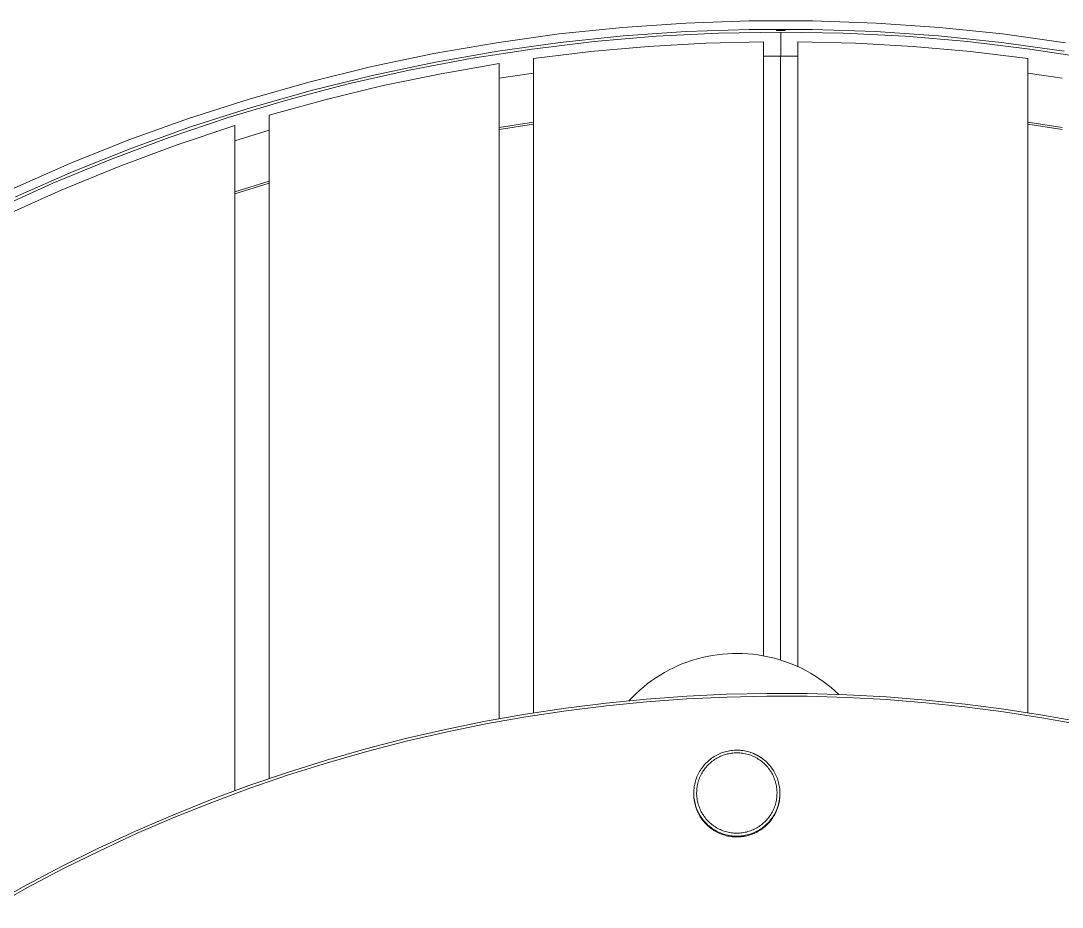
# Model space of a CAD drawing. Header units: inches. Extents: x 214 to 477, y -11 to 187.
# Drawn here: x 375.26 to 389.53, y 34.6 to 46.75 of the extents above; entities that cross this region are included whole.
import ezdxf

# ---------------------------------------------------------------- set-up
doc = ezdxf.new("R2010")
doc.units = ezdxf.units.IN
doc.layers.add('ZANO_R', color=7, linetype='Continuous', lineweight=0)

msp = doc.modelspace()

# ---------------------------------------------------------------- linework, layer by layer
at = {"layer": 'ZANO_R'}
for p, q in [((383.50495, 46.6622), (384.37271, 46.72221)), ((384.37271, 46.72221), (385.24203, 46.75223)), ((385.24203, 46.75223), (386.11186, 46.75223)), ((386.11186, 46.75223), (386.98118, 46.72221)), ((386.98118, 46.72221), (387.84894, 46.6622)), ((381.77823, 46.45253), (382.63978, 46.57227)), ((382.63978, 46.57227), (383.50495, 46.6622)), ((382.65402, 46.45502), (383.51514, 46.54453)), ((383.96819, 46.54013), (383.1163, 46.46723)), ((383.51514, 46.54453), (384.37883, 46.60425)), ((384.82207, 46.58391), (383.96819, 46.54013)), ((384.37883, 46.60425), (385.24407, 46.63414)), ((385.67695, 46.5985), (384.82207, 46.58391)), ((385.24407, 46.63414), (386.10982, 46.63414)), ((385.61789, 46.61937), (385.61789, 46.6378)), ((385.736, 46.61937), (385.61789, 46.61937)), ((385.67695, 46.5985), (386.53182, 46.58391)), ((385.67695, 46.26967), (385.67695, 46.5985)), ((385.736, 46.61937), (385.736, 46.6378)), ((386.10982, 46.63414), (386.97506, 46.60425)), ((386.53182, 46.58391), (387.3857, 46.54013)), ((386.97506, 46.60425), (387.83876, 46.54453)), ((387.3857, 46.54013), (388.23759, 46.46723)), ((387.83876, 46.54453), (388.69987, 46.45502)), ((387.84894, 46.6622), (388.71411, 46.57227)), ((388.71411, 46.57227), (389.57566, 46.45253)), ((380.92132, 46.30313), (381.77823, 46.45253)), ((381.79651, 46.33585), (382.65402, 46.45502)), ((383.1163, 46.46723), (382.2674, 46.36528)), ((383.85833, 46.40026), (383.07144, 46.33014)), ((384.64705, 46.44536), (383.85833, 46.40026)), ((385.4368, 46.4654), (384.64705, 46.44536)), ((385.4368, 38.04616), (385.4368, 46.4654)), ((386.699, 46.44536), (385.90925, 46.4654)), ((385.90925, 46.4654), (385.90925, 37.89747)), ((387.48772, 46.40026), (386.699, 46.44536)), ((388.27461, 46.33014), (387.48772, 46.40026)), ((388.23759, 46.46723), (389.08649, 46.36528)), ((388.69987, 46.45502), (389.55739, 46.33585)), ((380.07008, 46.12424), (380.92132, 46.30313)), ((380.94362, 46.18714), (381.79651, 46.33585)), ((382.2674, 46.36528), (381.42247, 46.23442)), ((383.07144, 46.33014), (382.28718, 46.23508)), ((382.43725, 46.25522), (382.45456, 46.25749)), ((385.67302, 46.26967), (385.4368, 46.26854)), ((385.67302, 46.26967), (385.90925, 46.26854)), ((385.67302, 37.98786), (385.67302, 46.26967)), ((389.05887, 46.23508), (388.27461, 46.33014)), ((388.89149, 46.25749), (388.9088, 46.25522)), ((389.08649, 46.36528), (389.93142, 46.23442)), ((379.22553, 45.91608), (380.07008, 46.12424)), ((380.09637, 46.00909), (380.94362, 46.18714)), ((381.42247, 46.23442), (380.5825, 46.07478)), ((381.81473, 46.16556), (381.01914, 46.02742)), ((381.81473, 37.18308), (381.81473, 46.16556)), ((382.28718, 46.23508), (382.28718, 37.26334)), ((389.05887, 37.26616), (389.05887, 46.23508)), ((379.25577, 45.8019), (380.09637, 46.00909)), ((380.5825, 46.07478), (379.74848, 45.88656)), ((381.01914, 46.02742), (380.22845, 45.86354)), ((382.28718, 46.03636), (381.81473, 45.96628)), ((389.05887, 46.03636), (389.53132, 45.96628)), ((378.38866, 45.67889), (379.22553, 45.91608)), ((379.74848, 45.88656), (378.92136, 45.66997)), ((380.22845, 45.86354), (379.4435, 45.67408)), ((377.56048, 45.41295), (378.38866, 45.67889)), ((378.92136, 45.66997), (378.10213, 45.42527)), ((378.42282, 45.56582), (379.25577, 45.8019)), ((379.4435, 45.67408), (378.66511, 45.45926)), ((377.59852, 45.30114), (378.42282, 45.56582)), ((376.74196, 45.11859), (377.56048, 45.41295)), ((378.10213, 45.42527), (377.29172, 45.15274)), ((378.66511, 45.45926), (378.66511, 36.36391)), ((376.78385, 45.00815), (377.59852, 45.30114)), ((378.19266, 45.31547), (377.38997, 45.04736)), ((378.19266, 36.19618), (378.19266, 45.31547)), ((378.66511, 45.25403), (378.19266, 45.10899)), ((381.81473, 45.28842), (382.28718, 45.3605)), ((381.81473, 45.26228), (382.28718, 45.33444)), ((389.53132, 45.28842), (389.05887, 45.3605)), ((389.05887, 45.33556), (389.53132, 45.26356)), ((375.9341, 44.79615), (376.74196, 45.11859)), ((377.29172, 45.15274), (376.49109, 44.85271)), ((377.93459, 45.23258), (377.941, 45.23467)), ((378.19266, 45.04549), (378.19266, 45.10891)), ((375.97977, 44.68722), (376.78385, 45.00815)), ((377.38997, 45.04736), (376.59686, 44.75211)), ((376.49109, 44.85271), (375.70117, 44.52551)), ((375.13785, 44.44602), (375.9341, 44.79615)), ((375.18725, 44.33873), (375.97977, 44.68722)), ((376.59686, 44.75211), (375.81425, 44.43006)), ((375.70117, 44.52551), (374.92289, 44.17154)), ((378.19266, 44.40568), (378.66511, 44.55516)), ((378.19266, 44.3789), (378.66511, 44.52847)), ((375.81425, 44.43006), (375.04304, 44.08157)), ((384.33443, 37.9384), (384.39965, 37.96288)), ((384.39965, 37.96288), (384.46569, 37.98509)), ((384.46569, 37.98509), (384.53245, 38.005)), ((384.53245, 38.005), (384.59987, 38.02259)), ((384.59987, 38.02259), (384.66785, 38.03783)), ((384.66785, 38.03783), (384.73632, 38.0507)), ((384.73632, 38.0507), (384.8052, 38.06119)), ((384.8052, 38.06119), (384.8744, 38.06929)), ((384.8744, 38.06929), (384.94383, 38.07499)), ((384.94383, 38.07499), (385.01343, 38.07828)), ((385.01343, 38.07828), (385.08308, 38.07917)), ((385.08308, 38.07917), (385.15273, 38.07764)), ((385.15273, 38.07764), (385.22228, 38.07371)), ((385.22228, 38.07371), (385.29166, 38.06737)), ((385.29166, 38.06737), (385.36077, 38.05863)), ((385.36077, 38.05863), (385.42954, 38.04749)), ((385.42954, 38.04749), (385.49788, 38.03399)), ((385.49788, 38.03399), (385.56571, 38.01812)), ((385.56571, 38.01812), (385.63295, 37.99992)), ((385.63295, 37.99992), (385.69952, 37.97939)), ((385.69952, 37.97939), (385.76534, 37.95657)), ((384.02314, 37.78296), (384.08317, 37.81833)), ((384.08317, 37.81833), (384.14438, 37.85159)), ((384.14438, 37.85159), (384.20671, 37.88272)), ((384.20671, 37.88272), (384.27009, 37.91166)), ((384.27009, 37.91166), (384.33443, 37.9384)), ((385.76534, 37.95657), (385.83033, 37.93149)), ((385.83033, 37.93149), (385.89441, 37.90417)), ((385.89441, 37.90417), (385.95751, 37.87464)), ((385.95751, 37.87464), (386.01954, 37.84295)), ((386.01954, 37.84295), (386.08044, 37.80913)), ((383.85091, 37.66469), (383.90694, 37.70609)), ((383.90694, 37.70609), (383.96437, 37.74553)), ((383.96437, 37.74553), (384.02314, 37.78296)), ((386.08044, 37.80913), (386.14014, 37.77321)), ((386.14014, 37.77321), (386.19855, 37.73526)), ((386.19855, 37.73526), (386.25561, 37.6953)), ((386.25561, 37.6953), (386.31126, 37.65338)), ((383.69189, 37.52918), (383.74332, 37.57618)), ((383.74332, 37.57618), (383.79635, 37.62136)), ((383.79635, 37.62136), (383.85091, 37.66469)), ((386.31126, 37.65338), (386.36541, 37.60957)), ((386.36541, 37.60957), (386.41802, 37.5639)), ((386.41802, 37.5639), (386.46902, 37.51644)), ((383.28085, 37.39738), (382.72851, 37.32865)), ((383.8335, 37.4518), (383.28085, 37.39738)), ((383.28522, 37.36037), (383.83686, 37.41469)), ((383.59406, 37.42998), (383.64211, 37.48043)), ((383.64211, 37.48043), (383.69189, 37.52918)), ((384.38588, 37.49197), (383.8335, 37.4518)), ((383.83686, 37.41469), (384.38824, 37.45478)), ((384.93748, 37.51795), (384.38588, 37.49197)), ((384.38824, 37.45478), (384.93883, 37.48072)), ((385.48773, 37.52986), (384.93748, 37.51795)), ((384.93883, 37.48072), (385.48809, 37.49261)), ((386.03613, 37.52784), (385.48773, 37.52986)), ((385.48809, 37.49261), (386.03549, 37.49059)), ((386.03549, 37.49059), (386.58052, 37.47482)), ((386.58216, 37.51204), (386.03613, 37.52784)), ((386.58052, 37.47482), (387.12269, 37.44547)), ((387.12531, 37.48264), (386.58216, 37.51204)), ((387.12269, 37.44547), (387.66149, 37.40276)), ((387.66509, 37.43985), (387.12531, 37.48264)), ((387.66149, 37.40276), (388.19646, 37.34692)), ((388.20104, 37.38391), (387.66509, 37.43985)), ((382.72851, 37.32865), (382.17702, 37.24558)), ((382.18339, 37.20885), (382.73388, 37.29176)), ((382.73388, 37.29176), (383.28522, 37.36037)), ((388.19646, 37.34692), (388.72714, 37.27818)), ((388.73269, 37.31505), (388.20104, 37.38391)), ((388.72714, 37.27818), (389.2531, 37.19683)), ((389.2596, 37.23354), (388.73269, 37.31505)), ((381.62694, 37.14819), (381.07883, 37.03649)), ((381.0872, 37.00014), (381.63431, 37.11163)), ((382.17702, 37.24558), (381.62694, 37.14819)), ((381.63431, 37.11163), (382.18339, 37.20885)), ((389.2531, 37.19683), (389.77391, 37.10314)), ((389.78136, 37.13969), (389.2596, 37.23354)), ((381.07883, 37.03649), (380.53325, 36.91056)), ((380.54261, 36.87444), (381.0872, 37.00014)), ((380.53325, 36.91056), (379.99074, 36.77049)), ((380.00109, 36.73462), (380.54261, 36.87444)), ((379.99074, 36.77049), (379.45187, 36.61639)), ((379.4632, 36.5808), (380.00109, 36.73462)), ((384.78, 36.67533), (384.7623, 36.66481)), ((384.79806, 36.68523), (384.78, 36.67533)), ((384.81646, 36.69449), (384.79806, 36.68523)), ((384.83517, 36.70311), (384.81646, 36.69449)), ((384.85417, 36.71107), (384.83517, 36.70311)), ((384.85102, 36.66917), (384.86875, 36.67659)), ((384.87343, 36.71836), (384.85417, 36.71107)), ((384.86875, 36.67659), (384.88673, 36.6834)), ((384.89294, 36.72497), (384.87343, 36.71836)), ((384.88673, 36.6834), (384.90494, 36.68957)), ((384.91266, 36.7309), (384.89294, 36.72497)), ((384.90494, 36.68957), (384.92335, 36.69511)), ((384.93258, 36.73614), (384.91266, 36.7309)), ((384.92335, 36.69511), (384.94194, 36.7)), ((384.95267, 36.74068), (384.93258, 36.73614)), ((384.94194, 36.7), (384.96069, 36.70423)), ((384.97291, 36.74452), (384.95267, 36.74068)), ((384.96069, 36.70423), (384.97958, 36.70781)), ((384.99327, 36.74765), (384.97291, 36.74452)), ((384.97958, 36.70781), (384.99858, 36.71073)), ((385.01372, 36.75006), (384.99327, 36.74765)), ((384.99858, 36.71073), (385.01767, 36.71299)), ((385.03425, 36.75176), (385.01372, 36.75006)), ((385.01767, 36.71299), (385.03683, 36.71458)), ((385.05482, 36.75275), (385.03425, 36.75176)), ((385.03683, 36.71458), (385.05603, 36.71549)), ((385.07542, 36.75301), (385.05482, 36.75275)), ((385.05603, 36.71549), (385.07525, 36.71574)), ((385.07525, 36.71574), (385.09447, 36.71532)), ((385.09601, 36.75256), (385.07542, 36.75301)), ((385.09447, 36.71532), (385.11366, 36.71423)), ((385.11657, 36.75139), (385.09601, 36.75256)), ((385.11366, 36.71423), (385.13281, 36.71247)), ((385.13708, 36.7495), (385.11657, 36.75139)), ((385.13281, 36.71247), (385.15188, 36.71004)), ((385.15751, 36.7469), (385.13708, 36.7495)), ((385.15188, 36.71004), (385.17085, 36.70695)), ((385.17784, 36.74359), (385.15751, 36.7469)), ((385.17085, 36.70695), (385.1897, 36.7032)), ((385.19804, 36.73957), (385.17784, 36.74359)), ((385.1897, 36.7032), (385.20842, 36.69879)), ((385.21809, 36.73485), (385.19804, 36.73957)), ((385.20842, 36.69879), (385.22696, 36.69373)), ((385.23796, 36.72943), (385.21809, 36.73485)), ((385.22696, 36.69373), (385.24532, 36.68803)), ((385.25763, 36.72332), (385.23796, 36.72943)), ((385.24532, 36.68803), (385.26347, 36.68169)), ((385.27708, 36.71653), (385.25763, 36.72332)), ((385.28077, 36.71404), (385.26214, 36.72067)), ((385.26347, 36.68169), (385.28139, 36.67472)), ((385.29627, 36.70907), (385.27708, 36.71653)), ((385.29916, 36.70678), (385.28077, 36.71404)), ((385.3152, 36.70094), (385.29627, 36.70907)), ((385.31729, 36.69891), (385.29916, 36.70678)), ((385.33383, 36.69215), (385.3152, 36.70094)), ((385.33516, 36.69044), (385.31729, 36.69891)), ((385.35214, 36.68272), (385.33383, 36.69215)), ((385.35273, 36.68138), (385.33516, 36.69044)), ((385.37011, 36.67266), (385.35214, 36.68272)), ((385.36998, 36.67173), (385.35273, 36.68138)), ((379.45187, 36.61639), (378.91717, 36.44841)), ((378.92947, 36.41312), (379.4632, 36.5808)), ((384.62237, 36.54437), (384.60933, 36.52842)), ((384.63596, 36.55984), (384.62237, 36.54437)), ((384.65008, 36.57484), (384.63596, 36.55984)), ((384.66472, 36.58933), (384.65008, 36.57484)), ((384.65241, 36.521), (384.66509, 36.53545)), ((384.67985, 36.6033), (384.66472, 36.58933)), ((384.66509, 36.53545), (384.67827, 36.54944)), ((384.67827, 36.54944), (384.69193, 36.56297)), ((384.69546, 36.61674), (384.67985, 36.6033)), ((384.69193, 36.56297), (384.70606, 36.57601)), ((384.71153, 36.62962), (384.69546, 36.61674)), ((384.70606, 36.57601), (384.72063, 36.58855)), ((384.72804, 36.64194), (384.71153, 36.62962)), ((384.72063, 36.58855), (384.73563, 36.60058)), ((384.74497, 36.65367), (384.72804, 36.64194)), ((384.73563, 36.60058), (384.75103, 36.61207)), ((384.7623, 36.66481), (384.74497, 36.65367)), ((384.75103, 36.61207), (384.76683, 36.62302)), ((384.76683, 36.62302), (384.78301, 36.63342)), ((384.78301, 36.63342), (384.79953, 36.64324)), ((384.79953, 36.64324), (384.81639, 36.65248)), ((384.81639, 36.65248), (384.83356, 36.66112)), ((384.83356, 36.66112), (384.85102, 36.66917)), ((385.28139, 36.67472), (385.29905, 36.66714)), ((385.29905, 36.66714), (385.31644, 36.65894)), ((385.31644, 36.65894), (385.33353, 36.65014)), ((385.33353, 36.65014), (385.3503, 36.64074)), ((385.3503, 36.64074), (385.36674, 36.63077)), ((385.36674, 36.63077), (385.38281, 36.62023)), ((385.38691, 36.66151), (385.36998, 36.67173)), ((385.38772, 36.66197), (385.37011, 36.67266)), ((385.38281, 36.62023), (385.39852, 36.60914)), ((385.40348, 36.65073), (385.38691, 36.66151)), ((385.40495, 36.65068), (385.38772, 36.66197)), ((385.39852, 36.60914), (385.41382, 36.59751)), ((385.41969, 36.6394), (385.40348, 36.65073)), ((385.42177, 36.6388), (385.40495, 36.65068)), ((385.41382, 36.59751), (385.42871, 36.58535)), ((385.4355, 36.62754), (385.41969, 36.6394)), ((385.43817, 36.62633), (385.42177, 36.6388)), ((385.42871, 36.58535), (385.44316, 36.57267)), ((385.45412, 36.6133), (385.43817, 36.62633)), ((385.44316, 36.57267), (385.45717, 36.55951)), ((385.46961, 36.59973), (385.45412, 36.6133)), ((385.45717, 36.55951), (385.4707, 36.54586)), ((385.48461, 36.58562), (385.46961, 36.59973)), ((385.4707, 36.54586), (385.48376, 36.53174)), ((385.49912, 36.57099), (385.48461, 36.58562)), ((385.5131, 36.55587), (385.49912, 36.57099)), ((385.52655, 36.54027), (385.5131, 36.55587)), ((385.53945, 36.52421), (385.52655, 36.54027)), ((378.91717, 36.44841), (378.38719, 36.26673)), ((378.40045, 36.23178), (378.92947, 36.41312)), ((384.53469, 36.40548), (384.52658, 36.38655)), ((384.54346, 36.42412), (384.53469, 36.40548)), ((384.55288, 36.44244), (384.54346, 36.42412)), ((384.56295, 36.4604), (384.55288, 36.44244)), ((384.57365, 36.478), (384.56295, 36.4604)), ((384.563, 36.37371), (384.57058, 36.39138)), ((384.57058, 36.39138), (384.57876, 36.40878)), ((384.58496, 36.49522), (384.57365, 36.478)), ((384.57876, 36.40878), (384.58755, 36.42587)), ((384.59685, 36.51204), (384.58496, 36.49522)), ((384.58755, 36.42587), (384.59695, 36.44264)), ((384.60933, 36.52842), (384.59685, 36.51204)), ((384.59695, 36.44264), (384.60694, 36.45907)), ((384.60694, 36.45907), (384.61749, 36.47514)), ((384.61749, 36.47514), (384.62859, 36.49083)), ((384.62859, 36.49083), (384.64024, 36.50612)), ((384.64024, 36.50612), (384.65241, 36.521)), ((385.48376, 36.53174), (385.49631, 36.51718)), ((385.49631, 36.51718), (385.50835, 36.50219)), ((385.50835, 36.50219), (385.51985, 36.48679)), ((385.51985, 36.48679), (385.53081, 36.471)), ((385.53081, 36.471), (385.54122, 36.45484)), ((385.55177, 36.50771), (385.53945, 36.52421)), ((385.54122, 36.45484), (385.55105, 36.43832)), ((385.55105, 36.43832), (385.56031, 36.42147)), ((385.56352, 36.49079), (385.55177, 36.50771)), ((385.56031, 36.42147), (385.56896, 36.4043)), ((385.57467, 36.47347), (385.56352, 36.49079)), ((385.56896, 36.4043), (385.57702, 36.38685)), ((385.5852, 36.45577), (385.57467, 36.47347)), ((385.59512, 36.43772), (385.5852, 36.45577)), ((385.60439, 36.41933), (385.59512, 36.43772)), ((385.61302, 36.40063), (385.60439, 36.41933)), ((385.621, 36.38164), (385.61302, 36.40063)), ((378.38719, 36.26673), (377.86243, 36.07156)), ((384.48884, 36.24776), (384.48626, 36.22733)), ((384.49214, 36.26809), (384.48884, 36.24776)), ((384.49615, 36.2883), (384.49214, 36.26809)), ((384.50085, 36.30835), (384.49615, 36.2883)), ((384.50626, 36.32823), (384.50085, 36.30835)), ((384.51235, 36.3479), (384.50626, 36.32823)), ((384.51913, 36.36735), (384.51235, 36.3479)), ((384.52658, 36.38655), (384.51913, 36.36735)), ((384.52778, 36.24418), (384.53086, 36.26315)), ((384.53086, 36.26315), (384.5346, 36.28201)), ((384.5346, 36.28201), (384.53899, 36.30072)), ((384.53899, 36.30072), (384.54404, 36.31927)), ((384.54404, 36.31927), (384.54972, 36.33764)), ((384.54972, 36.33764), (384.55605, 36.35579)), ((384.55605, 36.35579), (384.563, 36.37371)), ((385.57702, 36.38685), (385.58446, 36.36912)), ((385.58446, 36.36912), (385.59128, 36.35115)), ((385.59128, 36.35115), (385.59747, 36.33295)), ((385.59747, 36.33295), (385.60301, 36.31454)), ((385.60301, 36.31454), (385.60792, 36.29595)), ((385.60792, 36.29595), (385.61217, 36.27721)), ((385.61217, 36.27721), (385.61576, 36.25832)), ((385.61576, 36.25832), (385.6187, 36.23932)), ((385.6283, 36.36238), (385.621, 36.38164)), ((385.63493, 36.34288), (385.6283, 36.36238)), ((385.64088, 36.32316), (385.63493, 36.34288)), ((385.64613, 36.30324), (385.64088, 36.32316)), ((385.65068, 36.28315), (385.64613, 36.30324)), ((385.65454, 36.26292), (385.65068, 36.28315)), ((385.65768, 36.24256), (385.65454, 36.26292)), ((377.87665, 36.03695), (378.40045, 36.23178)), ((384.4824, 36.15171), (384.4824, 36.15775)), ((384.4824, 36.15171), (384.48279, 36.13115)), ((384.48323, 36.18625), (384.48279, 36.16566)), ((384.48279, 36.16566), (384.48308, 36.14507)), ((384.48279, 36.13115), (384.48389, 36.11062)), ((384.48308, 36.14507), (384.48408, 36.12449)), ((384.48439, 36.20682), (384.48323, 36.18625)), ((384.48389, 36.11062), (384.48571, 36.09014)), ((384.48408, 36.12449), (384.48579, 36.10397)), ((384.48626, 36.22733), (384.48439, 36.20682)), ((384.52214, 36.16755), (384.52255, 36.18677)), ((384.5224, 36.14832), (384.52214, 36.16755)), ((384.52333, 36.12912), (384.5224, 36.14832)), ((384.52255, 36.18677), (384.52362, 36.20596)), ((384.52494, 36.10997), (384.52333, 36.12912)), ((384.52362, 36.20596), (384.52537, 36.2251)), ((384.52721, 36.09088), (384.52494, 36.10997)), ((384.52537, 36.2251), (384.52778, 36.24418)), ((385.62053, 36.1051), (385.61812, 36.08603)), ((385.6187, 36.23932), (385.62097, 36.22023)), ((385.62228, 36.12424), (385.62053, 36.1051)), ((385.62097, 36.22023), (385.62257, 36.20108)), ((385.62336, 36.14343), (385.62228, 36.12424)), ((385.62257, 36.20108), (385.6235, 36.18188)), ((385.62377, 36.16265), (385.62336, 36.14343)), ((385.6235, 36.18188), (385.62377, 36.16265)), ((385.66011, 36.22211), (385.65768, 36.24256)), ((385.65965, 36.09875), (385.66152, 36.11926)), ((385.66183, 36.20159), (385.66011, 36.22211)), ((385.66063, 36.09358), (385.66223, 36.11292)), ((385.66152, 36.11926), (385.66267, 36.13983)), ((385.66283, 36.18101), (385.66183, 36.20159)), ((385.66223, 36.11292), (385.66319, 36.1323)), ((385.66267, 36.13983), (385.66311, 36.16042)), ((385.66311, 36.16042), (385.66283, 36.18101)), ((385.66319, 36.1323), (385.66351, 36.15171)), ((385.66351, 36.16014), (385.66351, 36.15171)), ((377.86243, 36.07156), (377.34343, 35.86311)), ((377.35859, 35.82889), (377.87665, 36.03695)), ((384.48571, 36.09014), (384.48824, 36.06973)), ((384.48579, 36.10397), (384.48822, 36.08352)), ((384.48822, 36.08352), (384.49137, 36.06316)), ((384.48824, 36.06973), (384.49147, 36.04943)), ((384.49137, 36.06316), (384.49522, 36.04293)), ((384.49147, 36.04943), (384.49542, 36.02925)), ((384.49522, 36.04293), (384.49978, 36.02284)), ((384.49542, 36.02925), (384.50006, 36.00921)), ((384.49978, 36.02284), (384.50503, 36.00292)), ((384.50006, 36.00921), (384.5054, 35.98936)), ((384.50503, 36.00292), (384.51097, 35.9832)), ((384.5054, 35.98936), (384.51142, 35.9697)), ((384.51097, 35.9832), (384.5176, 35.9637)), ((384.51142, 35.9697), (384.51813, 35.95026)), ((384.5176, 35.9637), (384.52491, 35.94444)), ((384.53014, 36.07188), (384.52721, 36.09088)), ((384.53374, 36.05299), (384.53014, 36.07188)), ((384.53799, 36.03425), (384.53374, 36.05299)), ((384.54289, 36.01566), (384.53799, 36.03425)), ((384.54844, 35.99725), (384.54289, 36.01566)), ((384.55463, 35.97905), (384.54844, 35.99725)), ((384.56144, 35.96108), (384.55463, 35.97905)), ((385.58986, 35.97441), (385.5829, 35.95649)), ((385.59618, 35.99256), (385.58986, 35.97441)), ((385.60187, 36.01093), (385.59618, 35.99256)), ((385.60691, 36.02948), (385.60187, 36.01093)), ((385.6113, 36.04819), (385.60691, 36.02948)), ((385.61504, 36.06705), (385.6113, 36.04819)), ((385.61812, 36.08603), (385.61504, 36.06705)), ((385.62678, 35.95873), (385.63355, 35.97818)), ((385.63182, 35.96113), (385.6378, 35.97959)), ((385.63355, 35.97818), (385.63965, 35.99785)), ((385.6378, 35.97959), (385.64316, 35.99824)), ((385.63965, 35.99785), (385.64505, 36.01773)), ((385.64316, 35.99824), (385.64791, 36.01706)), ((385.64505, 36.01773), (385.64976, 36.03778)), ((385.64791, 36.01706), (385.65203, 36.03602)), ((385.64976, 36.03778), (385.65376, 36.05799)), ((385.65203, 36.03602), (385.65553, 36.05511)), ((385.65376, 36.05799), (385.65706, 36.07832)), ((385.65553, 36.05511), (385.6584, 36.0743)), ((385.65706, 36.07832), (385.65965, 36.09875)), ((385.6584, 36.0743), (385.66063, 36.09358)), ((377.34343, 35.86311), (376.83067, 35.64165)), ((376.84676, 35.60783), (377.35859, 35.82889)), ((384.51813, 35.95026), (384.52551, 35.93107)), ((384.52491, 35.94444), (384.53288, 35.92545)), ((384.52551, 35.93107), (384.53355, 35.91214)), ((384.53288, 35.92545), (384.54151, 35.90675)), ((384.53355, 35.91214), (384.54224, 35.89351)), ((384.54151, 35.90675), (384.55079, 35.88836)), ((384.54224, 35.89351), (384.55158, 35.87519)), ((384.55079, 35.88836), (384.5607, 35.87031)), ((384.55158, 35.87519), (384.56155, 35.85721)), ((384.5607, 35.87031), (384.57124, 35.85261)), ((384.56888, 35.94335), (384.56144, 35.96108)), ((384.56155, 35.85721), (384.57214, 35.83959)), ((384.57694, 35.9259), (384.56888, 35.94335)), ((384.57124, 35.85261), (384.58239, 35.83529)), ((384.57214, 35.83959), (384.58334, 35.82234)), ((384.5856, 35.90873), (384.57694, 35.9259)), ((384.58239, 35.83529), (384.59413, 35.81837)), ((384.58334, 35.82234), (384.59513, 35.8055)), ((384.59485, 35.89188), (384.5856, 35.90873)), ((384.60469, 35.87537), (384.59485, 35.89188)), ((384.61509, 35.8592), (384.60469, 35.87537)), ((384.62605, 35.84341), (384.61509, 35.8592)), ((384.63756, 35.82801), (384.62605, 35.84341)), ((384.6496, 35.81302), (384.63756, 35.82801)), ((385.50567, 35.82408), (385.49349, 35.8092)), ((385.51731, 35.83937), (385.50567, 35.82408)), ((385.52842, 35.85506), (385.51731, 35.83937)), ((385.53897, 35.87113), (385.52842, 35.85506)), ((385.54895, 35.88756), (385.53897, 35.87113)), ((385.55835, 35.90433), (385.54895, 35.88756)), ((385.54905, 35.81404), (385.56095, 35.83086)), ((385.54909, 35.80285), (385.56097, 35.81963)), ((385.56714, 35.92143), (385.55835, 35.90433)), ((385.56095, 35.83086), (385.57225, 35.84808)), ((385.56097, 35.81963), (385.57227, 35.83682)), ((385.57533, 35.93882), (385.56714, 35.92143)), ((385.57225, 35.84808), (385.58295, 35.86568)), ((385.57227, 35.83682), (385.58296, 35.85438)), ((385.5829, 35.95649), (385.57533, 35.93882)), ((385.58295, 35.86568), (385.59303, 35.88364)), ((385.58296, 35.85438), (385.59303, 35.87231)), ((385.59303, 35.88364), (385.60244, 35.90196)), ((385.59303, 35.87231), (385.60195, 35.88954)), ((385.60195, 35.88954), (385.6103, 35.90706)), ((385.60244, 35.90196), (385.61121, 35.9206)), ((385.6103, 35.90706), (385.61806, 35.92484)), ((385.61121, 35.9206), (385.61933, 35.93953)), ((385.61806, 35.92484), (385.62524, 35.94287)), ((385.61933, 35.93953), (385.62678, 35.95873)), ((385.62524, 35.94287), (385.63182, 35.96113)), ((384.59413, 35.81837), (384.60646, 35.80187)), ((384.59513, 35.8055), (384.6075, 35.78907)), ((384.60646, 35.80187), (384.61936, 35.78581)), ((384.6075, 35.78907), (384.62044, 35.77309)), ((384.61936, 35.78581), (384.6328, 35.77021)), ((384.62044, 35.77309), (384.63392, 35.75756)), ((384.6328, 35.77021), (384.64679, 35.75509)), ((384.63392, 35.75756), (384.64793, 35.74252)), ((384.64679, 35.75509), (384.66129, 35.74046)), ((384.64793, 35.74252), (384.66246, 35.72797)), ((384.66215, 35.79846), (384.6496, 35.81302)), ((384.66129, 35.74046), (384.6763, 35.72635)), ((384.6752, 35.78435), (384.66215, 35.79846)), ((384.66246, 35.72797), (384.67749, 35.71393)), ((384.68874, 35.7707), (384.6752, 35.78435)), ((384.6763, 35.72635), (384.69179, 35.71278)), ((384.67749, 35.71393), (384.693, 35.70043)), ((384.70274, 35.75753), (384.68874, 35.7707)), ((384.69179, 35.71278), (384.70774, 35.69975)), ((384.693, 35.70043), (384.70896, 35.68748)), ((384.7172, 35.74485), (384.70274, 35.75753)), ((384.70774, 35.69975), (384.72413, 35.68728)), ((384.70896, 35.68748), (384.72537, 35.67509)), ((384.73209, 35.73269), (384.7172, 35.74485)), ((384.72413, 35.68728), (384.74096, 35.6754)), ((384.74739, 35.72106), (384.73209, 35.73269)), ((384.76309, 35.70997), (384.74739, 35.72106)), ((384.77917, 35.69943), (384.76309, 35.70997)), ((384.7956, 35.68946), (384.77917, 35.69943)), ((384.81238, 35.68007), (384.7956, 35.68946)), ((384.82947, 35.67126), (384.81238, 35.68007)), ((385.32951, 35.67772), (385.31234, 35.66908)), ((385.34637, 35.68696), (385.32951, 35.67772)), ((385.3629, 35.69678), (385.34637, 35.68696)), ((385.37907, 35.70718), (385.3629, 35.69678)), ((385.39487, 35.71813), (385.37907, 35.70718)), ((385.41028, 35.72962), (385.39487, 35.71813)), ((385.40094, 35.67241), (385.41786, 35.68414)), ((385.42528, 35.74165), (385.41028, 35.72962)), ((385.41786, 35.68414), (385.43437, 35.69646)), ((385.41813, 35.67317), (385.43461, 35.68547)), ((385.43985, 35.75419), (385.42528, 35.74165)), ((385.43437, 35.69646), (385.45044, 35.70934)), ((385.43461, 35.68547), (385.45064, 35.69833)), ((385.45397, 35.76723), (385.43985, 35.75419)), ((385.45044, 35.70934), (385.46605, 35.72278)), ((385.45064, 35.69833), (385.46623, 35.71175)), ((385.46763, 35.78076), (385.45397, 35.76723)), ((385.46605, 35.72278), (385.48119, 35.73675)), ((385.46623, 35.71175), (385.48133, 35.7257)), ((385.48081, 35.79475), (385.46763, 35.78076)), ((385.49349, 35.8092), (385.48081, 35.79475)), ((385.48119, 35.73675), (385.49582, 35.75124)), ((385.48133, 35.7257), (385.49594, 35.74017)), ((385.49582, 35.75124), (385.50994, 35.76624)), ((385.49594, 35.74017), (385.51004, 35.75514)), ((385.50994, 35.76624), (385.52353, 35.78171)), ((385.51004, 35.75514), (385.52361, 35.77058)), ((385.52353, 35.78171), (385.53657, 35.79766)), ((385.52361, 35.77058), (385.53663, 35.7865)), ((385.53657, 35.79766), (385.54905, 35.81404)), ((385.53663, 35.7865), (385.54909, 35.80285)), ((376.83067, 35.64165), (376.32464, 35.40745)), ((376.34166, 35.37406), (376.84676, 35.60783)), ((384.72537, 35.67509), (384.7422, 35.66327)), ((384.74096, 35.6754), (384.75818, 35.66411)), ((384.7422, 35.66327), (384.75943, 35.65205)), ((384.75818, 35.66411), (384.77579, 35.65342)), ((384.75943, 35.65205), (384.77705, 35.64144)), ((384.77579, 35.65342), (384.79376, 35.64336)), ((384.77705, 35.64144), (384.79502, 35.63145)), ((384.79376, 35.64336), (384.81208, 35.63393)), ((384.79502, 35.63145), (384.81332, 35.62209)), ((384.81208, 35.63393), (384.8307, 35.62514)), ((384.81332, 35.62209), (384.83194, 35.61337)), ((384.84685, 35.66306), (384.82947, 35.67126)), ((384.8307, 35.62514), (384.84963, 35.61701)), ((384.83194, 35.61337), (384.85086, 35.6053)), ((384.86452, 35.65548), (384.84685, 35.66306)), ((384.84963, 35.61701), (384.86883, 35.60955)), ((384.85086, 35.6053), (384.87004, 35.5979)), ((384.88243, 35.64851), (384.86452, 35.65548)), ((384.86883, 35.60955), (384.88827, 35.60276)), ((384.87004, 35.5979), (384.88947, 35.59117)), ((384.90058, 35.64217), (384.88243, 35.64851)), ((384.88827, 35.60276), (384.90794, 35.59665)), ((384.88947, 35.59117), (384.90912, 35.58512)), ((384.91894, 35.63647), (384.90058, 35.64217)), ((384.90794, 35.59665), (384.92781, 35.59123)), ((384.90912, 35.58512), (384.92897, 35.57975)), ((384.93749, 35.63141), (384.91894, 35.63647)), ((384.92781, 35.59123), (384.94786, 35.58651)), ((384.92897, 35.57975), (384.94899, 35.57509)), ((384.9562, 35.62701), (384.93749, 35.63141)), ((384.94786, 35.58651), (384.96806, 35.58249)), ((384.94899, 35.57509), (384.96917, 35.57112)), ((384.97506, 35.62325), (384.9562, 35.62701)), ((384.96806, 35.58249), (384.98839, 35.57918)), ((384.96917, 35.57112), (384.98947, 35.56785)), ((384.99403, 35.62016), (384.97506, 35.62325)), ((384.98839, 35.57918), (385.00882, 35.57658)), ((384.98947, 35.56785), (385.00987, 35.5653)), ((385.0131, 35.61773), (384.99403, 35.62016)), ((385.00882, 35.57658), (385.02933, 35.57469)), ((385.00987, 35.5653), (385.03035, 35.56345)), ((385.03224, 35.61597), (385.0131, 35.61773)), ((385.02933, 35.57469), (385.0499, 35.57352)), ((385.03035, 35.56345), (385.05088, 35.56232)), ((385.05143, 35.61488), (385.03224, 35.61597)), ((385.0499, 35.57352), (385.07049, 35.57307)), ((385.05088, 35.56232), (385.07144, 35.56191)), ((385.07065, 35.61446), (385.05143, 35.61488)), ((385.07049, 35.57307), (385.09108, 35.57333)), ((385.08988, 35.61471), (385.07065, 35.61446)), ((385.07144, 35.56191), (385.092, 35.56221)), ((385.10908, 35.61562), (385.08988, 35.61471)), ((385.09108, 35.57333), (385.11166, 35.57432)), ((385.092, 35.56221), (385.11254, 35.56323)), ((385.12824, 35.61721), (385.10908, 35.61562)), ((385.11166, 35.57432), (385.13218, 35.57602)), ((385.11254, 35.56323), (385.13302, 35.56496)), ((385.14733, 35.61947), (385.12824, 35.61721)), ((385.13218, 35.57602), (385.15264, 35.57843)), ((385.13302, 35.56496), (385.15344, 35.5674)), ((385.16633, 35.62239), (385.14733, 35.61947)), ((385.15264, 35.57843), (385.173, 35.58156)), ((385.15344, 35.5674), (385.17376, 35.57055)), ((385.18521, 35.62597), (385.16633, 35.62239)), ((385.173, 35.58156), (385.19323, 35.5854)), ((385.17376, 35.57055), (385.19396, 35.57441)), ((385.20397, 35.63021), (385.18521, 35.62597)), ((385.19323, 35.5854), (385.21332, 35.58994)), ((385.19396, 35.57441), (385.21401, 35.57896)), ((385.22256, 35.6351), (385.20397, 35.63021)), ((385.21332, 35.58994), (385.23324, 35.59518)), ((385.21401, 35.57896), (385.23389, 35.58422)), ((385.24097, 35.64063), (385.22256, 35.6351)), ((385.23324, 35.59518), (385.25297, 35.60111)), ((385.23389, 35.58422), (385.25357, 35.59016)), ((385.25917, 35.6468), (385.24097, 35.64063)), ((385.25297, 35.60111), (385.27247, 35.60772)), ((385.25357, 35.59016), (385.27304, 35.59678)), ((385.27715, 35.65361), (385.25917, 35.6468)), ((385.27247, 35.60772), (385.29174, 35.61501)), ((385.27304, 35.59678), (385.29226, 35.60408)), ((385.29488, 35.66104), (385.27715, 35.65361)), ((385.29174, 35.61501), (385.31074, 35.62297)), ((385.29226, 35.60408), (385.31122, 35.61204)), ((385.31234, 35.66908), (385.29488, 35.66104)), ((385.31074, 35.62297), (385.32944, 35.63159)), ((385.31122, 35.61204), (385.32989, 35.62065)), ((385.32944, 35.63159), (385.34784, 35.64085)), ((385.32989, 35.62065), (385.34825, 35.62991)), ((385.34784, 35.64085), (385.3659, 35.65075)), ((385.34825, 35.62991), (385.36627, 35.63981)), ((385.3659, 35.65075), (385.38361, 35.66127)), ((385.36627, 35.63981), (385.38394, 35.65032)), ((385.38361, 35.66127), (385.40094, 35.67241)), ((385.38394, 35.65032), (385.40123, 35.66145)), ((385.40123, 35.66145), (385.41813, 35.67317)), ((376.32464, 35.40745), (375.82582, 35.16083)), ((375.84374, 35.12788), (376.34166, 35.37406)), ((375.82582, 35.16083), (375.33464, 34.9021)), ((375.35345, 34.86962), (375.84374, 35.12788)), ((375.33464, 34.9021), (374.85154, 34.63161)), ((374.87123, 34.59962), (375.35345, 34.86962))]:
    msp.add_line(p, q, dxfattribs=at)

doc.saveas('drawing.dxf')
